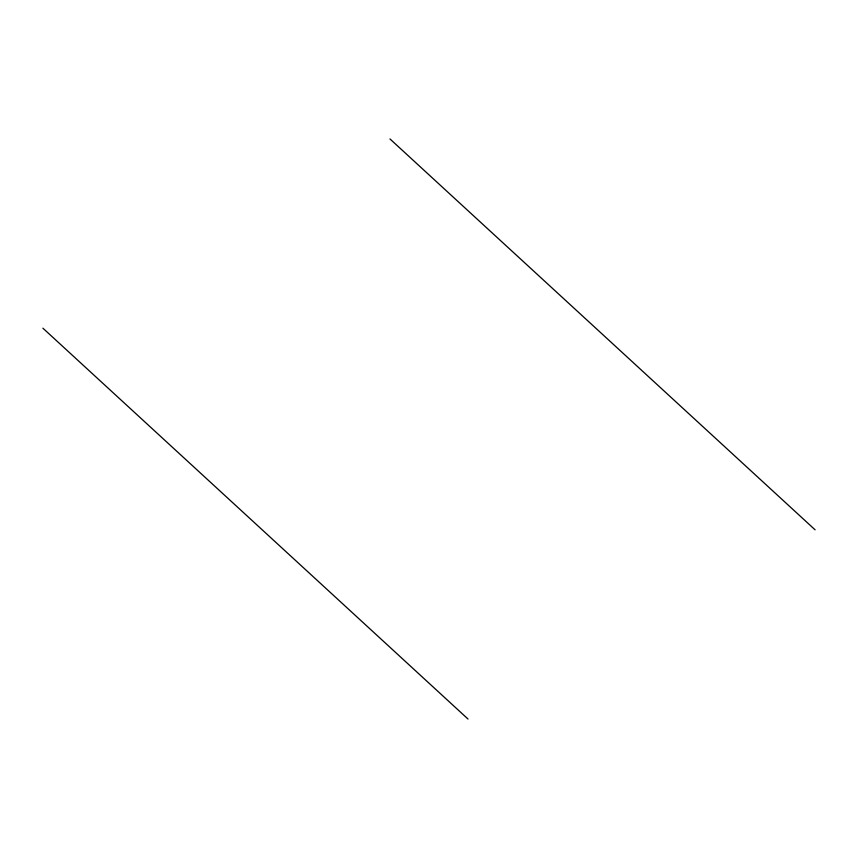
<?xml version="1.0" encoding="UTF-8"?>
<svg xmlns="http://www.w3.org/2000/svg" width="858" height="858" viewBox="0 0 858 858"><rect width="100%" height="100%" fill="white"/><g stroke="black" fill="none" stroke-linecap="round" stroke-linejoin="round"><path stroke-width="1.29" d="M389.972 138.953L815.1 529.815M42.9 328.185L468.028 719.047"/></g></svg>
